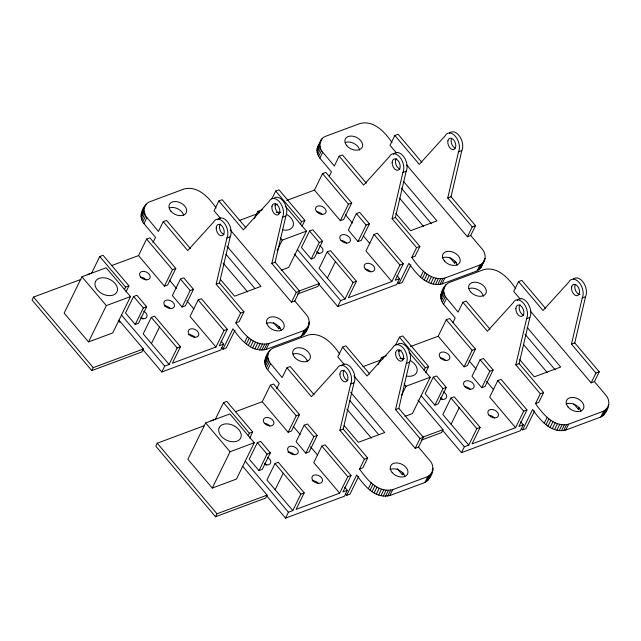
<?xml version="1.0" encoding="UTF-8"?>
<svg xmlns="http://www.w3.org/2000/svg" width="641" height="641" viewBox="0 0 641 641"><rect width="100%" height="100%" fill="white"/><g stroke="black" fill="none" stroke-linecap="round" stroke-linejoin="round"><path stroke-width="0.96" d="M152.927 242.691L155.539 237.362L143.913 223.621C138.136 216.906 142.182 206.106 149.137 201.995L184.247 188.927C198.013 185.505 209.254 197.845 216.065 208.013M190.369 248.572L166.532 220.424L163.231 221.65L158.423 231.473L145.611 215.905L143.913 210.352L144.417 206.939M276.648 388.831L279.26 383.502L267.642 369.753C261.865 363.046 265.911 352.246 272.858 348.135L307.968 335.067C321.742 331.645 332.975 343.985 339.794 354.144M314.098 394.712L290.261 366.556L286.96 367.79L282.152 377.605L269.34 362.045L267.634 356.484L268.146 353.071M329.29 176.331L331.469 171.884L319.843 158.143C317.247 154.721 315.797 149.738 318.2 145.836M221.658 347.71L222.948 349.233L232.955 328.801C240.191 339.209 251.488 353.007 266.071 349.409L301.174 336.341C308.129 332.23 312.175 321.429 306.398 314.723L294.78 300.974L299.587 291.158L275.109 262.241L285.878 216.049A11.33 6.987 69.6 0 0 283.667 201.747A11.33 6.987 69.6 0 0 273.619 198.518M366.299 183.102L342.462 154.946L339.169 156.172L334.354 165.995L322.735 152.246C318.617 147.638 318.729 139.105 325.067 136.517L360.178 123.449C373.951 120.035 385.185 132.367 391.996 142.534M453.019 322.463L455.198 318.024L443.572 304.275C437.795 297.568 441.841 286.767 448.796 282.657L483.907 269.589C497.68 266.167 508.914 278.506 515.725 288.666M345.379 493.842L346.669 495.373L356.676 474.941C363.92 485.341 375.217 499.147 389.792 495.549L424.903 482.481C431.858 478.37 435.904 467.569 430.127 460.863L418.501 447.114L423.316 437.29L398.838 408.381L409.607 362.189A11.33 6.987 69.6 0 0 407.388 347.887A11.33 6.987 69.6 0 0 397.348 344.658M490.028 329.234L466.191 301.086L462.89 302.312L458.083 312.135L445.271 296.567L443.572 291.014L444.077 287.601M394.399 153.335A11.33 6.987 69.6 0 1 404.223 157.374A11.33 6.987 69.6 0 1 406.17 171.275L395.401 217.467L419.879 246.384L416.586 247.61L411.77 257.434C419.014 267.834 430.311 281.639 444.886 278.042L479.997 264.973C486.335 262.385 486.447 253.86 482.336 249.245L470.71 235.495L475.526 225.68L451.04 196.763L461.816 150.571A11.33 6.987 69.6 0 0 459.597 136.277A11.33 6.987 69.6 0 0 449.557 133.04M521.317 428.372L522.607 429.895L532.615 409.463C539.85 419.863 551.148 433.669 565.731 430.071L600.841 417.003C607.788 412.892 611.835 402.091 606.057 395.385L594.439 381.635L599.247 371.812L574.769 342.903L585.537 296.711A11.33 6.987 69.6 0 0 583.847 283.202A11.33 6.987 69.6 0 0 574.28 278.434M308.041 327.03L304.066 330.452L268.956 343.52C254.381 347.11 243.075 333.312 235.84 322.912L240.647 313.088L216.169 284.179L226.938 237.979A11.33 6.987 69.6 0 0 223.877 222.587A11.33 6.987 69.6 0 0 213.509 222.115L187.717 250.567L163.231 221.65M235.84 322.912L239.141 321.686L243.949 311.863L219.47 282.945L230.239 236.753A11.33 6.987 69.6 0 0 227.755 222.074A11.33 6.987 69.6 0 0 217.547 219.711M230.191 229.815L291.479 302.207L296.286 292.384L271.808 263.467L282.577 217.275A11.33 6.987 69.6 0 0 279.524 201.875A11.33 6.987 69.6 0 0 269.148 201.41L243.356 229.855L218.869 200.945L222.171 199.712L246.008 227.867M431.77 473.162L427.795 476.592L392.685 489.66C378.102 493.25 366.804 479.452 359.569 469.052L364.376 459.228L339.898 430.311L350.667 384.119A11.33 6.987 69.6 0 0 347.606 368.727A11.33 6.987 69.6 0 0 337.238 368.255L311.438 396.699L286.96 367.79M416.586 247.61L392.108 218.701L402.877 172.509A11.33 6.987 69.6 0 0 399.816 157.109A11.33 6.987 69.6 0 0 389.44 156.636L363.647 185.089L339.169 156.172M359.569 469.052L362.862 467.818L367.678 458.003L343.199 429.085L353.968 382.893A11.33 6.987 69.6 0 0 351.476 368.214A11.33 6.987 69.6 0 0 341.268 365.851M353.92 375.955L415.208 448.339L420.015 438.524L395.537 409.607L406.306 363.415A11.33 6.987 69.6 0 0 403.245 348.015A11.33 6.987 69.6 0 0 392.877 347.55L367.077 375.995L342.598 347.077L345.9 345.852L369.737 374.007M406.771 165.098L467.409 236.729L472.225 226.906L447.747 197.989L458.515 151.797A11.33 6.987 69.6 0 0 455.455 136.405A11.33 6.987 69.6 0 0 445.078 135.932L419.286 164.376L394.808 135.467L398.101 134.241L421.938 162.389M607.7 407.684L603.726 411.113L568.615 424.182C554.04 427.771 542.735 413.974 535.499 403.574L540.315 393.75L515.829 364.833L526.606 318.641A11.33 6.987 69.6 0 0 523.545 303.249A11.33 6.987 69.6 0 0 513.169 302.776L487.376 331.221L462.89 302.312M535.499 403.574L538.801 402.348L543.608 392.524L519.13 363.607L529.899 317.415A11.33 6.987 69.6 0 0 527.952 303.514A11.33 6.987 69.6 0 0 518.12 299.475M530.492 311.238L591.138 382.861L595.954 373.046L571.468 344.129L582.244 297.937A11.33 6.987 69.6 0 0 579.184 282.537A11.33 6.987 69.6 0 0 568.807 282.072L543.015 310.516L518.529 281.599L521.83 280.373L545.667 308.529M305.893 331.405L306.318 329.746M482.248 264.276L481.087 267.441L477.112 270.871L442.002 283.931C427.427 287.529 416.121 273.731 408.886 263.331L398.878 283.755L397.588 282.232M429.622 477.545L430.039 475.886M605.553 412.067L605.977 410.408M80.846 279.452L33.492 297.079L32.05 300.028L91.791 370.586L141.933 351.925L143.376 348.984L118.97 320.147M81.944 276.784L64.14 313.129L88.538 341.933L112.728 332.935L130.532 296.591L106.134 267.786L81.944 276.784L106.334 305.597L88.538 341.933M125.973 291.951L128.953 285.87L103.057 255.286L99.756 256.512L91.679 273.018L87.28 274.652M141.108 214.487L146.204 204.078M141.02 216.241L143.913 210.352M141.268 218.076L144.153 212.179M141.837 219.935L144.722 214.046M142.727 221.794L145.611 215.905M143.913 223.621L146.797 217.724M138.52 255.583L146.597 239.085L149.898 237.851L175.794 268.443L167.71 284.941L164.408 286.166L138.52 255.583L111.654 265.582M124.378 289.708L125.652 287.104L128.953 285.87M91.791 370.586L93.233 367.646L143.376 348.984M133.608 296.495L125.524 312.992L135.243 324.474L138.544 323.248L146.629 306.751L136.902 295.269L133.608 296.495L143.328 307.976L135.243 324.474M164.408 286.166L172.493 269.669L175.794 268.443M215.937 347.021L190.04 316.438L198.125 299.94L201.426 298.714L227.315 329.298L224.021 330.524L215.937 347.021L172.389 363.231L180.474 346.725L154.577 316.141L151.284 317.375L143.199 333.873L169.096 364.457L164.697 366.091L161.804 371.988L142.454 349.129M180.45 279.059L172.365 295.557L182.084 307.047L185.385 305.813L193.47 289.315L183.751 277.833L180.45 279.059L190.169 290.541L182.084 307.047M218.869 200.945L214.062 210.761L220.512 218.381M151.42 343.576L159.505 327.078M169.096 364.457L177.172 347.959L180.474 346.725M254.405 218.405L257.882 211.314L262.53 209.583M271.864 198.854L275.694 191.042L278.987 189.808L304.884 220.392L301.911 226.473M204.575 425.592L157.221 443.219L155.779 446.16L215.52 516.726L265.662 498.065L267.105 495.116L242.691 466.287M227.315 329.298L219.238 345.795L223.629 344.161L221.049 341.108M317.463 147.35L321.093 139.946M317.047 149.008L322.143 138.6M316.958 150.763L319.843 144.874M317.199 152.598L320.083 146.701M223.629 344.161L220.744 350.05L161.804 371.988M317.768 154.457L320.66 148.568M318.657 156.324L321.55 150.427M234.943 330.243L226.241 348.007L222.948 349.233M319.843 158.143L322.735 152.246M277.064 250.759L282.272 240.119L306.462 231.121L285.277 206.098M314.451 190.105L322.535 173.607L325.836 172.381L351.725 202.965L343.648 219.462L340.347 220.688L314.451 190.105L286.655 200.449M300.309 224.23L301.582 221.626L304.884 220.392M244.598 342.542L247.482 336.653M205.673 422.924L187.869 459.26L212.259 488.073L236.457 479.067L254.253 442.731L229.863 413.926L205.673 422.924L230.063 451.737L212.259 488.073M246.328 344.161L249.213 338.272M248.259 345.635L251.144 339.738M306.462 231.121L288.658 267.457L281.215 270.23M250.359 346.925L253.243 341.036M249.702 438.091L252.682 432.01L226.786 401.426L223.485 402.652L215.4 419.15L211.001 420.792M309.539 231.016L301.454 247.514L311.181 258.996L314.475 257.77L322.559 241.272L312.84 229.79L309.539 231.016L319.258 242.498L311.181 258.996M252.586 348.015L255.479 342.126M254.902 348.888L257.786 342.991M257.249 349.505L260.134 343.616M259.589 349.882L262.473 343.985M261.865 349.986L264.749 344.097M264.036 349.826L266.928 343.937M266.071 349.409L268.956 343.52M273.427 322.431L278.587 328.529L279.452 326.75M264.837 360.619L268.283 353.584M269.108 351.893L269.933 350.21M264.749 362.381L267.634 356.484M264.997 364.208L267.882 358.319M265.566 366.075L268.451 360.178M266.456 367.934L269.34 362.045M340.347 220.688L348.432 204.191L351.725 202.965M267.642 369.753L270.526 363.864M391.867 281.543L365.971 250.96L374.056 234.462L377.357 233.236L403.253 263.82L399.952 265.045L391.867 281.543L348.327 297.753L356.412 281.255L330.516 250.663L327.214 251.897L319.13 268.395L345.026 298.978L340.627 300.613L337.743 306.51L319.034 284.412M294.259 253.916L319.314 283.506L317.864 286.447L297.44 294.051M262.241 401.723L270.326 385.217L273.627 383.991L299.523 414.575L291.439 431.072L288.138 432.306L262.241 401.723L235.375 411.722M356.38 213.581L348.303 230.087L358.023 241.569L361.316 240.335L369.4 223.837L359.681 212.355L356.38 213.581L366.107 225.063L358.023 241.569M394.808 135.467L389.992 145.291L396.442 152.911M248.107 435.84L249.381 433.236L252.682 432.01M327.351 278.098L335.435 261.6M301.174 336.341L304.066 330.452M302.768 335.411L305.661 329.522M308.465 323.785L309.291 322.094M304.106 334.265L309.202 323.857M215.52 516.726L216.962 513.778L267.105 495.116M257.337 442.635L249.253 459.132L258.972 470.614L262.273 469.388L270.35 452.891L260.631 441.409L257.337 442.635L267.057 454.116L258.972 470.614M345.026 298.978L353.111 282.481L356.412 281.255M288.138 432.306L296.222 415.801L299.523 414.575M339.666 493.161L313.77 462.578L321.854 446.08L325.147 444.846L351.044 475.43L347.743 476.664L339.666 493.161L296.118 509.363L304.203 492.865L278.306 462.281L275.005 463.507L266.928 480.005L292.817 510.597L288.418 512.231L285.533 518.12L266.183 495.261M304.179 425.199L296.094 441.697L305.813 453.179L309.114 451.953L317.199 435.455L307.472 423.973L304.179 425.199L313.898 436.681L305.813 453.179M342.598 347.077L337.791 356.901L344.241 364.521M275.141 489.716L283.226 473.218M403.253 263.82L395.168 280.317L399.567 278.683L396.987 275.63M399.567 278.683L396.683 284.572L337.743 306.51M410.881 264.765L402.179 282.529L398.878 283.755M419.879 246.384L415.072 256.208L411.77 257.434M292.817 510.597L300.901 494.091L304.203 492.865M420.536 277.064L423.421 271.175M378.134 364.537L381.603 357.446L386.259 355.715M422.259 278.683L425.143 272.794M424.19 280.157L427.074 274.26M426.297 281.447L429.182 275.558M395.593 344.994L399.415 337.174L402.716 335.948L428.613 366.532L425.632 372.613M428.525 282.537L431.409 276.648M430.832 283.41L433.725 277.513M433.18 284.035L436.072 278.138M435.519 284.404L438.404 278.506M437.795 284.508L440.688 278.619M439.974 284.356L442.859 278.458M442.002 283.931L444.886 278.042M449.998 257.714L454.517 263.05L455.39 261.272M351.044 475.43L342.959 491.935L347.358 490.293L344.778 487.248M440.768 295.14L445.864 284.732M440.679 296.903L443.572 291.014M440.928 298.73L443.812 292.841M347.358 490.293L344.473 496.19L285.533 518.12M441.497 300.597L444.389 294.708M442.386 302.456L445.271 296.567M358.672 476.375L349.97 494.139L346.669 495.373M443.572 304.275L446.457 298.385M401.659 395.12L406.001 386.259L430.191 377.253L409.006 352.238M438.18 336.245L446.264 319.747L449.557 318.513L475.454 349.097L467.369 365.602L464.076 366.828L438.18 336.245L410.384 346.589M424.038 370.37L425.312 367.758L428.613 366.532M368.327 488.682L371.211 482.785M477.112 270.871L479.997 264.973M370.049 490.301L372.942 484.404M478.707 269.933L481.591 264.044M480.037 268.787L485.133 258.379M481.087 267.441L484.716 260.038M371.988 491.767L374.873 485.878M430.191 377.253L412.387 413.589L404.944 416.362M374.088 493.065L376.972 487.168M433.268 377.156L425.183 393.654L434.902 405.136L438.204 403.91L446.288 387.412L436.569 375.93L433.268 377.156L442.987 388.638L434.902 405.136M376.315 494.155L379.2 488.266M378.631 495.02L381.515 489.131M380.978 495.645L383.863 489.756M383.31 496.014L386.202 490.125M385.594 496.126L388.478 490.229M387.765 495.966L390.649 490.077M389.792 495.549L392.685 489.66M397.148 468.563L402.308 474.661L403.181 472.89M464.076 366.828L472.153 350.331L475.454 349.097M515.596 427.683L489.7 397.1L497.785 380.602L501.086 379.368L526.974 409.96L523.681 411.185L515.596 427.683L472.056 443.884L480.133 427.387L454.245 396.803L450.943 398.029L442.859 414.535L468.755 445.118L464.356 446.753L461.472 452.642L442.763 430.544M417.988 400.048L443.035 429.638L441.593 432.587L421.169 440.191M480.109 359.721L472.024 376.219L481.752 387.701L485.045 386.475L493.129 369.977L483.41 358.495L480.109 359.721L489.828 371.203L481.752 387.701M518.529 281.599L513.721 291.423L520.172 299.043M451.08 424.238L459.164 407.74M424.903 482.481L427.795 476.592M432.194 469.917L433.02 468.234M426.497 481.551L429.382 475.662M427.835 480.405L432.931 469.997M468.755 445.118L476.84 428.621L480.133 427.387M526.974 409.96L518.898 426.457L523.296 424.815L520.716 421.77M523.296 424.815L520.404 430.712L461.472 452.642M534.61 410.905L525.9 428.661L522.607 429.895M544.257 423.204L547.15 417.307M545.988 424.823L548.872 418.926M547.919 426.289L550.803 420.4M550.018 427.587L552.911 421.698M552.254 428.677L555.138 422.788M554.561 429.542L557.446 423.653M556.909 430.167L559.793 424.278M559.248 430.536L562.133 424.646M561.524 430.648L564.409 424.751M563.703 430.488L566.588 424.598M565.731 430.071L568.615 424.182M573.727 403.854L578.246 409.182L579.111 407.412M600.841 417.003L603.726 411.113M602.436 416.073L605.32 410.184M603.766 414.927L608.862 404.519M142.27 211.314L143.32 209.968M265.999 357.454L267.049 356.108M274.628 205.08L277.417 204.038M239.141 220.544L256.785 213.974M226.938 237.979L230.239 236.753M282.577 217.275L285.878 216.049M402.877 172.509L406.17 171.275M458.515 151.797L461.816 150.571M106.334 305.597L130.532 296.591M143.328 307.976L146.629 306.751M190.169 290.541L193.47 289.315M319.258 242.498L322.559 241.272M366.107 225.063L369.4 223.837M216.169 284.179L219.47 282.945M271.808 263.467L275.109 262.241M392.108 218.701L395.401 217.467M447.747 197.989L451.04 196.763M298.882 291.102L319.314 283.506M240.647 313.088L243.949 311.863M296.286 292.384L299.587 291.158M472.225 226.906L475.526 225.68M291.479 302.207L294.78 300.974M467.409 236.729L470.71 235.495M278.587 328.529L280.237 327.912M454.517 263.05L456.168 262.433M398.357 351.212L401.146 350.178M362.87 366.684L380.506 360.114M350.667 384.119L353.968 382.893M406.306 363.415L409.607 362.189M526.606 318.641L529.899 317.415M582.244 297.937L585.537 296.711M230.063 451.737L254.253 442.731M267.057 454.116L270.35 452.891M313.898 436.681L317.199 435.455M442.987 388.638L446.288 387.412M489.828 371.203L493.129 369.977M339.898 430.311L343.199 429.085M395.537 409.607L398.838 408.381M515.829 364.833L519.13 363.607M571.468 344.129L574.769 342.903M422.611 437.242L443.035 429.638M364.376 459.228L367.678 458.003M420.015 438.524L423.316 437.29M540.315 393.75L543.608 392.524M595.954 373.046L599.247 371.812M415.208 448.339L418.501 447.114M591.138 382.861L594.439 381.635M402.308 474.661L403.958 474.052M578.246 409.182L579.897 408.573M403.518 181.411L436.938 220.889L410.544 230.712L395.761 213.253M527.247 327.551L560.667 367.029L534.274 376.844L519.49 359.385M401.274 188.061L431.481 223.741M524.995 334.201L555.21 369.881M399.68 198.277L423.549 226.473M523.409 344.417L547.278 372.605M322.535 173.607L348.432 204.191M374.056 234.462L399.952 265.045M446.264 319.747L472.153 350.331M497.785 380.602L523.681 411.185M345.371 214.671L352.47 223.052M363.439 236.008L369.889 243.628M469.1 360.811L476.199 369.192M486.519 381.387L493.618 389.768M275.694 191.042L301.582 221.626M327.214 251.897L353.111 282.481M399.415 337.174L425.312 367.758M450.943 398.029L476.84 428.621M297.4 249.557L340.627 300.613M421.129 395.697L464.356 446.753M257.882 211.314L259.164 212.828M280.349 237.843L282.272 240.119M381.603 357.446L382.893 358.968M404.07 383.983L406.001 386.259M226.938 246.128L261.007 286.367L234.614 296.19L220.472 279.484M350.667 392.268L384.728 432.507L358.343 442.322L344.201 425.624M225.985 254.301L254.902 288.458M349.706 400.441L378.631 434.598M223.1 262.994L247.618 291.951M346.829 409.126L371.347 438.083M146.597 239.085L172.493 269.669M198.125 299.94L224.021 330.524M270.326 385.217L296.222 415.801M321.854 446.08L347.743 476.664M169.44 280.149L176.539 288.53M186.86 300.725L193.959 309.106M293.169 426.289L300.26 434.67M310.589 446.865L317.68 455.246M99.756 256.512L125.652 287.104M151.284 317.375L177.172 347.959M223.485 402.652L249.381 433.236M275.005 463.507L300.901 494.091M121.469 315.035L164.697 366.091M245.199 461.175L288.418 512.231M118.585 320.933L119.875 322.455M33.492 297.079L93.233 367.646M157.221 443.219L216.962 513.778M267.377 457.329A5.665 3.846 26.1 0 1 270.646 462.858A5.665 3.846 26.1 0 1 264.853 464.565M287.881 452.089A5.665 3.846 26.1 0 1 294.219 454.765M264.917 423.405A5.665 3.846 26.1 0 1 269.917 426.057M312.183 480.79A5.665 3.846 26.1 0 1 318.521 483.474M264.493 463.219A5.665 3.846 26.1 0 1 266.728 464.997M293.089 354.056A9.391 6.378 26.1 0 1 307.44 361.692M390.073 469.549A9.391 6.378 26.1 0 1 404.856 476.319M402.989 359.745A5.961 3.678 69.6 0 1 399.351 350.074M347.702 380.57A5.961 3.678 69.6 0 1 343.728 376.027A5.961 3.678 69.6 0 1 344.105 370.169M410.32 360.522A11.923 8.101 26.1 0 1 416.995 371.556A11.923 8.101 26.1 0 1 406.282 375.995M399.928 358.672A11.923 8.101 26.1 0 1 404.535 358.527M443.308 391.851A5.665 3.846 26.1 0 1 446.577 397.38A5.665 3.846 26.1 0 1 440.792 399.087M440.848 357.926A5.665 3.846 26.1 0 1 445.848 360.579M489.46 415.336A5.665 3.846 26.1 0 1 494.451 417.996M440.423 397.74A5.665 3.846 26.1 0 1 442.659 399.519M465.158 386.627A5.665 3.846 26.1 0 1 470.149 389.287M469.02 288.578A9.391 6.378 26.1 0 1 483.37 296.214M566.003 404.07A9.391 6.378 26.1 0 1 575.009 404.687A9.391 6.378 26.1 0 1 580.938 411.45M573.278 279.18A11.33 6.987 69.6 0 1 573.759 278.771M579.961 294.507A5.961 3.678 69.6 0 1 575.69 290.806A5.961 3.678 69.6 0 1 575.289 284.604M517.207 300.373A11.33 6.987 69.6 0 1 517.64 299.892M523.633 315.092A5.961 3.678 69.6 0 1 519.659 310.548A5.961 3.678 69.6 0 1 520.035 304.691M143.648 311.189A5.665 3.846 26.1 0 1 146.917 316.718A5.665 3.846 26.1 0 1 141.132 318.425M164.152 305.949A5.665 3.846 26.1 0 1 170.49 308.625M141.188 277.265A5.665 3.846 26.1 0 1 146.188 279.925M188.454 334.65A5.665 3.846 26.1 0 1 194.792 337.334M140.764 317.087A5.665 3.846 26.1 0 1 142.999 318.857M169.36 207.916A9.391 6.378 26.1 0 1 183.711 215.552M266.344 323.409A9.391 6.378 26.1 0 1 281.127 330.179M279.26 213.605A5.961 3.678 69.6 0 1 275.63 203.942M223.973 234.438A5.961 3.678 69.6 0 1 219.999 229.895A5.961 3.678 69.6 0 1 220.376 224.03M286.591 214.39A11.923 8.101 26.1 0 1 293.266 225.416A11.923 8.101 26.1 0 1 282.553 229.863M276.199 212.532A11.923 8.101 26.1 0 1 280.806 212.395M319.587 245.711A5.665 3.846 26.1 0 1 322.848 251.24A5.665 3.846 26.1 0 1 317.063 252.947M317.127 211.786A5.665 3.846 26.1 0 1 322.119 214.447M365.731 269.196A5.665 3.846 26.1 0 1 370.73 271.856M316.694 251.609A5.665 3.846 26.1 0 1 318.938 253.379M341.429 240.495A5.665 3.846 26.1 0 1 346.428 243.147M345.291 142.446A9.391 6.378 26.1 0 1 359.649 150.074M442.282 257.93A9.391 6.378 26.1 0 1 451.28 258.555A9.391 6.378 26.1 0 1 457.209 265.318M455.198 148.127A5.961 3.678 69.6 0 1 451.56 138.464M393.478 154.233A11.33 6.987 69.6 0 1 393.919 153.752M399.912 168.96A5.961 3.678 69.6 0 1 395.938 164.416A5.961 3.678 69.6 0 1 396.306 158.551M95.509 281.487L95.06 282.841A11.923 8.101 26.1 0 0 109.835 295.661A11.923 8.101 26.1 0 0 114.178 282.497A11.923 8.101 26.1 0 0 95.509 281.487M219.23 427.627L218.789 428.973A11.923 8.101 26.1 0 0 233.564 441.793A11.923 8.101 26.1 0 0 237.907 428.629A11.923 8.101 26.1 0 0 219.23 427.627M264.445 423.276A5.665 3.846 26.1 0 0 273.619 424.382A5.665 3.846 26.1 0 0 267.802 417.507A5.665 3.846 26.1 0 0 264.445 423.276M288.746 451.985A5.665 3.846 26.1 0 0 297.921 453.083A5.665 3.846 26.1 0 0 292.104 446.216A5.665 3.846 26.1 0 0 288.746 451.985M313.048 480.686A5.665 3.846 26.1 0 0 322.231 481.792A5.665 3.846 26.1 0 0 316.414 474.917A5.665 3.846 26.1 0 0 313.048 480.686M294.612 357.317A9.391 6.378 26.1 0 0 309.827 359.144A9.391 6.378 26.1 0 0 300.188 347.759A9.391 6.378 26.1 0 0 294.612 357.317M392.18 472.561A9.391 6.378 26.1 0 0 407.396 474.388A9.391 6.378 26.1 0 0 397.749 462.994A9.391 6.378 26.1 0 0 392.18 472.561M395.681 352.462A5.961 3.678 69.6 0 0 400.729 361.212A5.961 3.678 69.6 0 0 402.364 352.766A5.961 3.678 69.6 0 0 395.681 352.462M339.938 374.064A5.961 3.678 69.6 0 0 345.747 381.86A5.961 3.678 69.6 0 0 346.18 372.637A5.961 3.678 69.6 0 0 339.938 374.064M440.375 357.798A5.665 3.846 26.1 0 0 449.557 358.904A5.665 3.846 26.1 0 0 443.74 352.029A5.665 3.846 26.1 0 0 440.375 357.798M464.685 386.507A5.665 3.846 26.1 0 0 473.859 387.605A5.665 3.846 26.1 0 0 468.042 380.738A5.665 3.846 26.1 0 0 464.685 386.507M488.987 415.208A5.665 3.846 26.1 0 0 498.161 416.313A5.665 3.846 26.1 0 0 492.344 409.447A5.665 3.846 26.1 0 0 488.987 415.208M470.55 291.839A9.391 6.378 26.1 0 0 485.758 293.674A9.391 6.378 26.1 0 0 476.119 282.28A9.391 6.378 26.1 0 0 470.55 291.839M568.118 407.083A9.391 6.378 26.1 0 0 583.326 408.91A9.391 6.378 26.1 0 0 573.687 397.516A9.391 6.378 26.1 0 0 568.118 407.083M571.612 286.984A5.961 3.678 69.6 0 0 576.66 295.733A5.961 3.678 69.6 0 0 578.294 287.288A5.961 3.678 69.6 0 0 571.612 286.984M515.869 308.585A5.961 3.678 69.6 0 0 521.678 316.382A5.961 3.678 69.6 0 0 522.111 307.159A5.961 3.678 69.6 0 0 515.869 308.585M140.716 277.136A5.665 3.846 26.1 0 0 149.89 278.242A5.665 3.846 26.1 0 0 144.081 271.367A5.665 3.846 26.1 0 0 140.716 277.136M165.017 305.845A5.665 3.846 26.1 0 0 174.2 306.951A5.665 3.846 26.1 0 0 168.383 300.076A5.665 3.846 26.1 0 0 165.017 305.845M189.327 334.554A5.665 3.846 26.1 0 0 198.502 335.652A5.665 3.846 26.1 0 0 192.685 328.785A5.665 3.846 26.1 0 0 189.327 334.554M170.891 211.185A9.391 6.378 26.1 0 0 186.098 213.012A9.391 6.378 26.1 0 0 176.459 201.619A9.391 6.378 26.1 0 0 170.891 211.185M268.459 326.421A9.391 6.378 26.1 0 0 283.667 328.248A9.391 6.378 26.1 0 0 274.028 316.862A9.391 6.378 26.1 0 0 268.459 326.421M271.952 206.33A5.961 3.678 69.6 0 0 277 215.072A5.961 3.678 69.6 0 0 278.635 206.626A5.961 3.678 69.6 0 0 271.952 206.33M216.209 227.924A5.961 3.678 69.6 0 0 222.018 235.72A5.961 3.678 69.6 0 0 222.451 226.497A5.961 3.678 69.6 0 0 216.209 227.924M316.654 211.658A5.665 3.846 26.1 0 0 325.828 212.764A5.665 3.846 26.1 0 0 320.011 205.897A5.665 3.846 26.1 0 0 316.654 211.658M340.956 240.367A5.665 3.846 26.1 0 0 350.13 241.473A5.665 3.846 26.1 0 0 344.313 234.598A5.665 3.846 26.1 0 0 340.956 240.367M365.258 269.076A5.665 3.846 26.1 0 0 374.432 270.173A5.665 3.846 26.1 0 0 368.615 263.307A5.665 3.846 26.1 0 0 365.258 269.076M346.821 145.707A9.391 6.378 26.1 0 0 362.037 147.534A9.391 6.378 26.1 0 0 352.39 136.14A9.391 6.378 26.1 0 0 346.821 145.707M444.389 260.943A9.391 6.378 26.1 0 0 459.605 262.77A9.391 6.378 26.1 0 0 449.958 251.384A9.391 6.378 26.1 0 0 444.389 260.943M447.883 140.852A5.961 3.678 69.6 0 0 452.939 149.593A5.961 3.678 69.6 0 0 454.573 141.148A5.961 3.678 69.6 0 0 447.883 140.852M392.14 162.445A5.961 3.678 69.6 0 0 397.949 170.25A5.961 3.678 69.6 0 0 398.382 161.019A5.961 3.678 69.6 0 0 392.14 162.445"/></g></svg>
